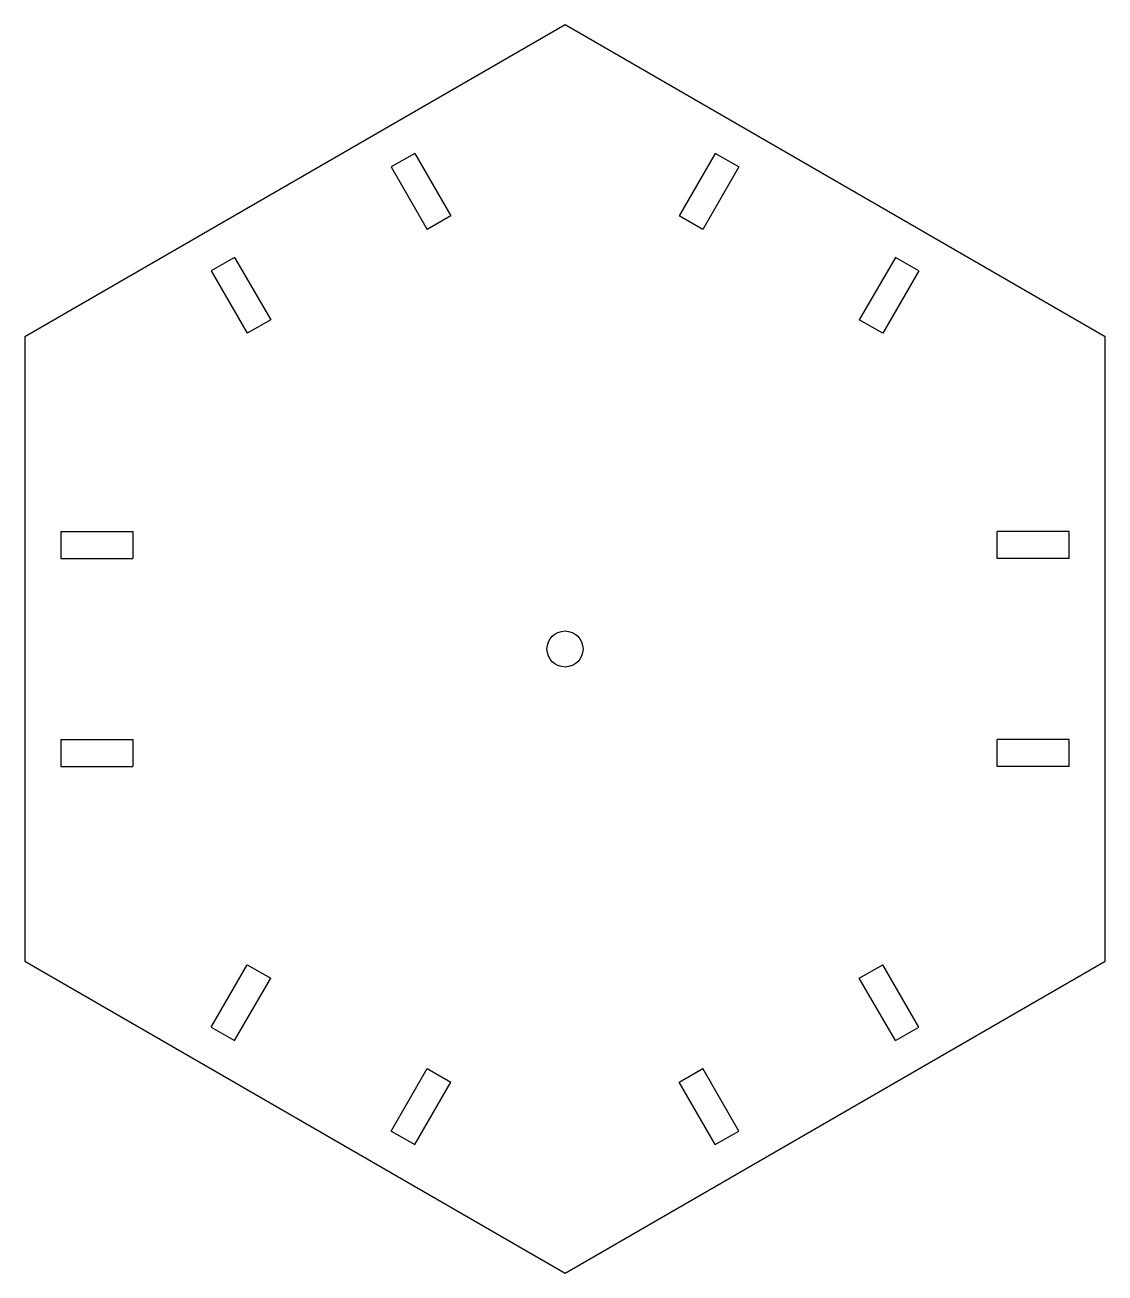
# Model space of a CAD drawing. Extents: x -60 to 60, y -69 to 69.
import ezdxf

# ---------------------------------------------------------------- set-up
doc = ezdxf.new("R2010")
doc.units = 0
doc.layers.add('VISIBLE', color=7, linetype='CONTINUOUS')

msp = doc.modelspace()

# ---------------------------------------------------------------- linework, layer by layer
at = {"layer": 'VISIBLE'}
for p, q in [((0, 69.28), (-60, 34.64)), ((60, 34.64), (0, 69.28)), ((-16.7, 55.02), (-19.3, 53.52)), ((-16.7, 55.02), (-12.7, 48.09)), ((16.7, 55.02), (12.7, 48.09)), ((19.3, 53.52), (16.7, 55.02)), ((-19.3, 53.52), (-15.3, 46.59)), ((19.3, 53.52), (15.3, 46.59)), ((-12.7, 48.09), (-15.3, 46.59)), ((15.3, 46.59), (12.7, 48.09)), ((-36.7, 43.47), (-39.3, 41.97)), ((-36.7, 43.47), (-32.7, 36.55)), ((36.7, 43.47), (32.7, 36.55)), ((39.3, 41.97), (36.7, 43.47)), ((-39.3, 41.97), (-35.3, 35.05)), ((39.3, 41.97), (35.3, 35.05)), ((-32.7, 36.55), (-35.3, 35.05)), ((35.3, 35.05), (32.7, 36.55)), ((-60, 34.64), (-60, -34.64)), ((60, -34.64), (60, 34.64)), ((-56, 13.05), (-48, 13.05)), ((-56, 13.05), (-56, 10.05)), ((-48, 13.05), (-48, 10.05)), ((48, 10.05), (48, 13.05)), ((56, 13.05), (48, 13.05)), ((56, 10.05), (56, 13.05)), ((-56, 10.05), (-48, 10.05)), ((56, 10.05), (48, 10.05)), ((-56, -10.05), (-48, -10.05)), ((-56, -10.05), (-56, -13.05)), ((-48, -10.05), (-48, -13.05)), ((48, -13.05), (48, -10.05)), ((56, -10.05), (48, -10.05)), ((56, -13.05), (56, -10.05)), ((-56, -13.05), (-48, -13.05)), ((56, -13.05), (48, -13.05)), ((-60, -34.64), (0, -69.28)), ((0, -69.28), (60, -34.64)), ((-39.3, -41.97), (-35.3, -35.05)), ((-35.3, -35.05), (-32.7, -36.55)), ((32.7, -36.55), (35.3, -35.05)), ((39.3, -41.97), (35.3, -35.05)), ((-36.7, -43.47), (-32.7, -36.55)), ((36.7, -43.47), (32.7, -36.55)), ((-39.3, -41.97), (-36.7, -43.47)), ((36.7, -43.47), (39.3, -41.97)), ((-19.3, -53.52), (-15.3, -46.59)), ((-15.3, -46.59), (-12.7, -48.09)), ((12.7, -48.09), (15.3, -46.59)), ((19.3, -53.52), (15.3, -46.59)), ((-16.7, -55.02), (-12.7, -48.09)), ((16.7, -55.02), (12.7, -48.09)), ((-19.3, -53.52), (-16.7, -55.02)), ((16.7, -55.02), (19.3, -53.52))]:
    msp.add_line(p, q, dxfattribs=at)
msp.add_circle((0, 0), 2, dxfattribs=at)

doc.saveas('drawing.dxf')
